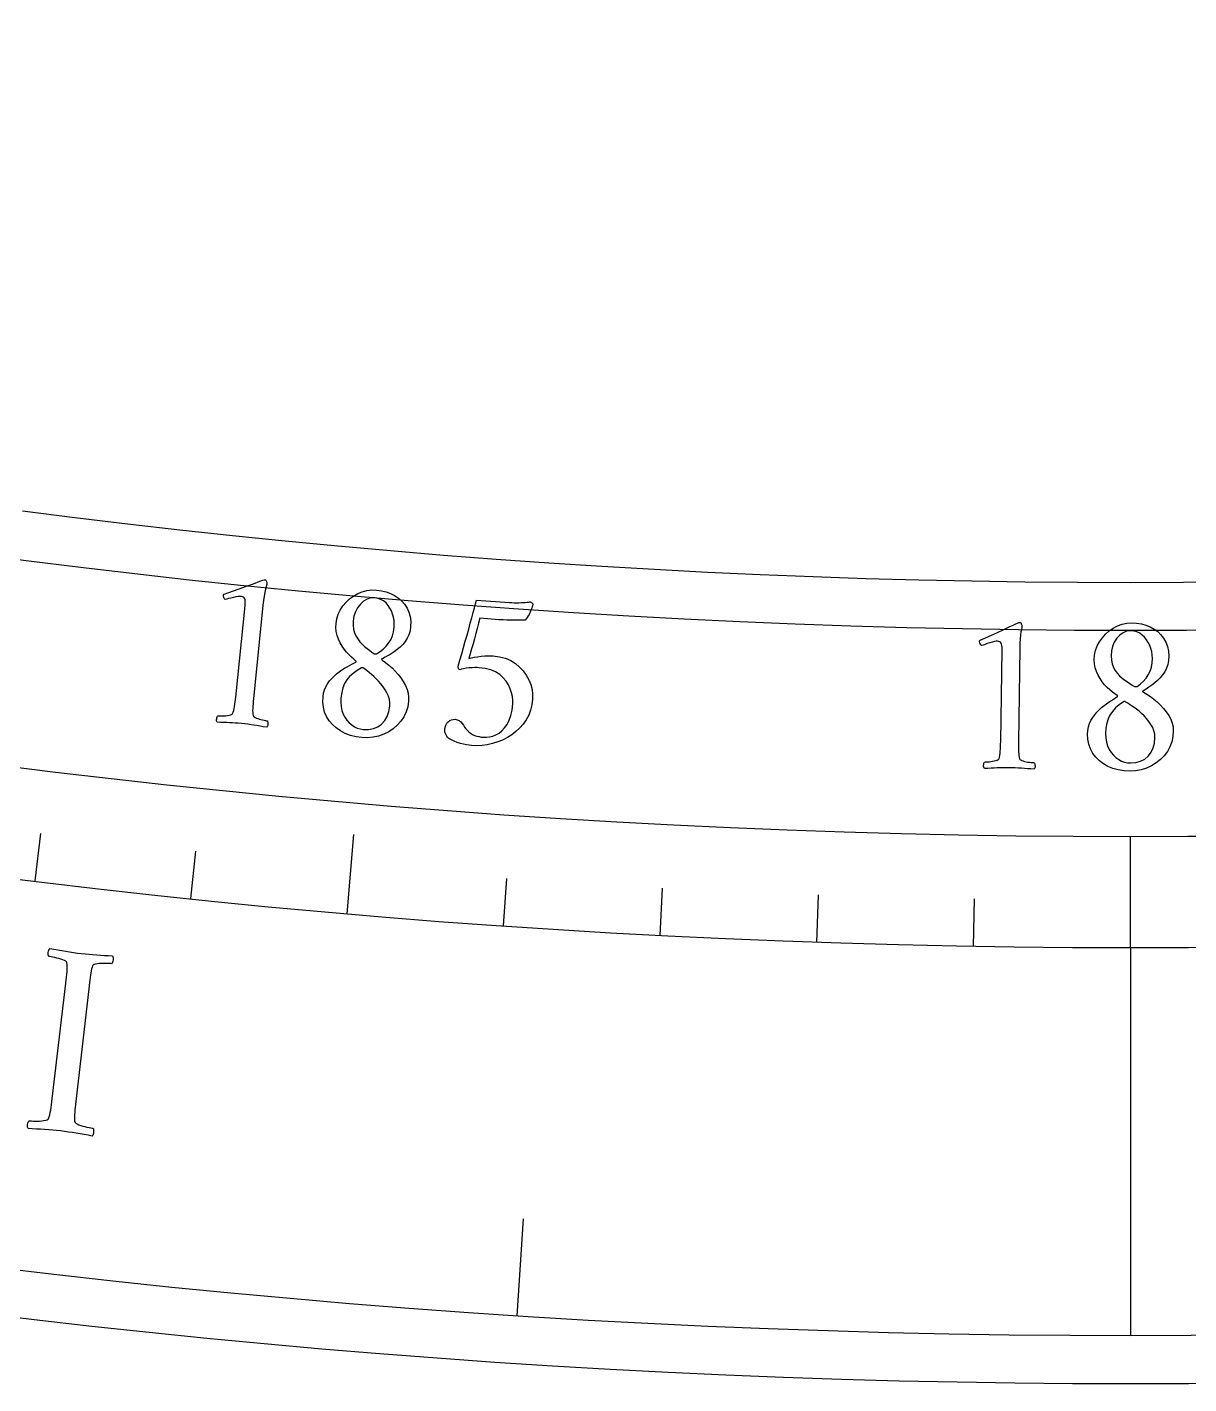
# Model space of a CAD drawing. Header units: millimetres. Extents: x -60 to 60, y -60 to 77.
# Drawn here: x -7.02 to 0.37, y -60 to -51.37 of the extents above; entities that cross this region are included whole.
import ezdxf

# ---------------------------------------------------------------- set-up
doc = ezdxf.new("R2010")
doc.units = ezdxf.units.MM
for name, color, linetype in [('CUT_INNER', 6, 'Continuous'), ('CUT_OUTER', 1, 'Continuous'), ('ENGRAVE', 7, 'Continuous'), ('ENGRAVE_FINE', 8, 'Continuous'), ('TEXT', 5, 'Continuous')]:
    doc.layers.add(name, color=color, linetype=linetype)

msp = doc.modelspace()

# ---------------------------------------------------------------- linework, layer by layer
at = {"layer": 'CUT_INNER'}
msp.add_lwpolyline([(-7.0545, -54.4449), (-6.7203, -54.4871), (-6.3859, -54.5273), (-6.0512, -54.5655), (-5.7163, -54.6016), (-5.3811, -54.6356), (-5.0458, -54.6676), (-4.7103, -54.6976), (-4.3746, -54.7254), (-4.0387, -54.7512), (-3.7027, -54.775), (-3.3665, -54.7967), (-3.0302, -54.8163), (-2.6938, -54.8339), (-2.3573, -54.8494), (-2.0207, -54.8628), (-1.684, -54.8742), (-1.3473, -54.8835), (-1.0105, -54.8907), (-0.6737, -54.8959), (-0.3369, -54.899), (0, -54.9), (0.3369, -54.899), (0.6737, -54.8959)], dxfattribs=at)
at = {"layer": 'CUT_OUTER'}
msp.add_lwpolyline([(0.7363, -59.9955), (0.3682, -59.9989), (0, -60), (-0.3682, -59.9989), (-0.7363, -59.9955), (-1.1044, -59.9898), (-1.4725, -59.9819), (-1.8405, -59.9718), (-2.2084, -59.9593), (-2.5763, -59.9447), (-2.9441, -59.9277), (-3.3117, -59.9085), (-3.6792, -59.8871), (-4.0466, -59.8634), (-4.4139, -59.8374), (-4.7809, -59.8092), (-5.1478, -59.7788), (-5.5145, -59.746), (-5.881, -59.7111), (-6.2473, -59.6739), (-6.6133, -59.6344), (-6.9791, -59.5927), (-7.3446, -59.5488)], dxfattribs=at)
at = {"layer": 'ENGRAVE'}
for points in [[(-4.9875, -57.0078), (-4.9435, -56.5049)], [(0, -57.2256), (0, -56.5187)], [(0, -57.2256), (0, -59.694)]]:
    msp.add_lwpolyline(points, dxfattribs=at)
for radius in [59.694, 57.2256, 57.2256, 56.5187, 55.206]:
    msp.add_circle((0, 0), radius, dxfattribs=at)
at = {"layer": 'ENGRAVE_FINE'}
for points in [[(-6.974, -56.799), (-6.9371, -56.4984)], [(-5.9817, -56.9121), (-5.95, -56.6108)], [(-3.9919, -57.0862), (-3.9707, -56.784)], [(-2.995, -57.1472), (-2.9791, -56.8446)], [(-1.9971, -57.1907), (-1.9866, -56.888)], [(-0.9987, -57.2169), (-0.9934, -56.914)], [(-3.9042, -59.5662), (-3.8638, -58.9504)]]:
    msp.add_lwpolyline(points, dxfattribs=at)
at = {"layer": 'TEXT'}
for points in [[(-5.6964, -55.6291), (-5.6368, -55.0473), (-5.6357, -55.033), (-5.6357, -55.021), (-5.6368, -55.0113), (-5.639, -55.0039), (-5.6423, -54.9983), (-5.647, -54.9941), (-5.653, -54.9913), (-5.6604, -54.9898), (-5.6696, -54.9895), (-5.6811, -54.9904), (-5.6949, -54.9925), (-5.7111, -54.9957), (-5.7274, -54.9993), (-5.7417, -55.0027), (-5.7539, -55.0059), (-5.7641, -55.0088), (-5.7693, -55.0027), (-5.7728, -54.9963), (-5.7745, -54.9895), (-5.7746, -54.9824), (-5.7746, -54.9823), (-5.7746, -54.982), (-5.7745, -54.9815), (-5.7745, -54.9809), (-5.774, -54.9782), (-5.7732, -54.9762), (-5.7722, -54.9747), (-5.7708, -54.9738), (-5.7404, -54.9636), (-5.7102, -54.9532), (-5.6803, -54.9426), (-5.6507, -54.932), (-5.6225, -54.9217), (-5.5968, -54.9124), (-5.5736, -54.904), (-5.5529, -54.8966), (-5.5358, -54.8905), (-5.5234, -54.8861), (-5.5156, -54.8836), (-5.5126, -54.8828), (-5.5096, -54.8831), (-5.5063, -54.8839), (-5.5037, -54.8859), (-5.5017, -54.8889), (-5.5003, -54.8929), (-5.4994, -54.8973), (-5.4986, -54.9013), (-5.4979, -54.9049), (-5.4974, -54.9081), (-5.498, -54.9103), (-5.4998, -54.917), (-5.5028, -54.9281), (-5.5069, -54.9436), (-5.5114, -54.9633), (-5.5156, -54.9868), (-5.5195, -55.0142), (-5.523, -55.0454), (-5.5827, -55.6406), (-5.5843, -55.6565), (-5.5857, -55.6719), (-5.5869, -55.6868), (-5.588, -55.7011), (-5.5887, -55.7145), (-5.5885, -55.7267), (-5.5876, -55.7377), (-5.586, -55.7474), (-5.5838, -55.7513), (-5.5796, -55.7551), (-5.5734, -55.759), (-5.5651, -55.7629), (-5.5556, -55.7666), (-5.5458, -55.7698), (-5.5357, -55.7727), (-5.5252, -55.775), (-5.5154, -55.777), (-5.5071, -55.7785), (-5.5003, -55.7796), (-5.4951, -55.7802), (-5.4935, -55.7839), (-5.4924, -55.7887), (-5.4919, -55.7945), (-5.4919, -55.8014), (-5.4927, -55.8082), (-5.4941, -55.8138), (-5.4963, -55.8183), (-5.4992, -55.8215), (-5.5208, -55.8179), (-5.5415, -55.8145), (-5.5612, -55.8113), (-5.5801, -55.8083), (-5.5989, -55.8054), (-5.6184, -55.8027), (-5.6387, -55.8003), (-5.6598, -55.798), (-5.6801, -55.7961), (-5.6995, -55.7945), (-5.7179, -55.7933), (-5.7355, -55.7925), (-5.7533, -55.7918), (-5.7724, -55.7911), (-5.7928, -55.7904), (-5.8145, -55.7895), (-5.8167, -55.7858), (-5.8179, -55.781), (-5.8182, -55.7752), (-5.8175, -55.7684), (-5.8162, -55.7616), (-5.8146, -55.756), (-5.8126, -55.7516), (-5.8102, -55.7483), (-5.805, -55.7487), (-5.7981, -55.749), (-5.7897, -55.7492), (-5.7797, -55.7492), (-5.7689, -55.749), (-5.7584, -55.7483), (-5.7482, -55.7471), (-5.7382, -55.7453), (-5.7293, -55.7432), (-5.7227, -55.7406), (-5.7183, -55.7376), (-5.7161, -55.7342), (-5.7124, -55.725), (-5.7092, -55.7145), (-5.7064, -55.7026), (-5.704, -55.6893), (-5.7019, -55.6751), (-5.6999, -55.6603), (-5.6981, -55.645), (-5.6964, -55.6291)], [(-4.8, -54.9482), (-4.7687, -54.9525), (-4.7391, -54.9598), (-4.7111, -54.9701), (-4.6848, -54.9834), (-4.6607, -54.9995), (-4.6394, -55.0181), (-4.621, -55.0392), (-4.6055, -55.0629), (-4.5935, -55.089), (-4.5857, -55.1173), (-4.5822, -55.1478), (-4.5829, -55.1807), (-4.5868, -55.2076), (-4.5939, -55.2325), (-4.604, -55.2552), (-4.6174, -55.2759), (-4.6329, -55.2946), (-4.6498, -55.3118), (-4.6678, -55.3273), (-4.6872, -55.3413), (-4.7069, -55.3539), (-4.726, -55.3655), (-4.7446, -55.376), (-4.7627, -55.3854), (-4.7667, -55.3867), (-4.7682, -55.3886), (-4.7671, -55.3911), (-4.7635, -55.3942), (-4.7425, -55.4088), (-4.7219, -55.4253), (-4.7014, -55.4436), (-4.6812, -55.4637), (-4.6621, -55.4851), (-4.6449, -55.5076), (-4.6296, -55.5309), (-4.6162, -55.5553), (-4.6057, -55.5802), (-4.5987, -55.6054), (-4.5954, -55.6308), (-4.5957, -55.6565), (-4.601, -55.6916), (-4.6109, -55.7243), (-4.6256, -55.7549), (-4.6449, -55.7832), (-4.6679, -55.8087), (-4.6938, -55.8309), (-4.7225, -55.8498), (-4.754, -55.8654), (-4.7873, -55.8772), (-4.8215, -55.8847), (-4.8566, -55.8879), (-4.8925, -55.8869), (-4.9305, -55.8817), (-4.9661, -55.8729), (-4.9992, -55.8607), (-5.0299, -55.8449), (-5.0575, -55.8261), (-5.0813, -55.8046), (-5.1014, -55.7805), (-5.1179, -55.7537), (-5.1302, -55.7248), (-5.1381, -55.6942), (-5.1416, -55.662), (-5.1406, -55.6282), (-5.1372, -55.6053), (-5.1313, -55.5837), (-5.1229, -55.5634), (-5.112, -55.5446), (-5.0994, -55.527), (-5.0855, -55.5106), (-5.0705, -55.4954), (-5.0543, -55.4815), (-5.0375, -55.4687), (-5.0207, -55.457), (-5.004, -55.4464), (-4.9872, -55.437), (-4.9712, -55.4285), (-4.9567, -55.4208), (-4.9436, -55.4138), (-4.932, -55.4077), (-4.9296, -55.4058), (-4.9287, -55.4039), (-4.9293, -55.4021), (-4.9313, -55.4004), (-4.9455, -55.3892), (-4.9601, -55.376), (-4.9751, -55.3609), (-4.9907, -55.3438), (-5.0057, -55.325), (-5.0193, -55.3049), (-5.0315, -55.2836), (-5.0423, -55.261), (-5.0508, -55.2374), (-5.0562, -55.2129), (-5.0585, -55.1876), (-5.0576, -55.1615), (-5.0528, -55.1313), (-5.0439, -55.1025), (-5.031, -55.0753), (-5.0142, -55.0495), (-4.9941, -55.0258), (-4.9717, -55.0048), (-4.9468, -54.9866), (-4.9196, -54.9711), (-4.8908, -54.959), (-4.8612, -54.9512), (-4.831, -54.9476), (-4.8, -54.9482)], [(-4.8117, -54.9977), (-4.8365, -54.9985), (-4.86, -55.0053), (-4.882, -55.0183), (-4.9027, -55.0372), (-4.9205, -55.0605), (-4.9341, -55.0864), (-4.9435, -55.115), (-4.9485, -55.1461), (-4.9493, -55.1725), (-4.9466, -55.197), (-4.9406, -55.2197), (-4.9311, -55.2406), (-4.9193, -55.2597), (-4.9061, -55.2772), (-4.8916, -55.293), (-4.8757, -55.3072), (-4.8597, -55.32), (-4.8446, -55.3318), (-4.8306, -55.3426), (-4.8176, -55.3524), (-4.816, -55.3532), (-4.814, -55.3538), (-4.8116, -55.3543), (-4.8089, -55.3546), (-4.8082, -55.3547), (-4.8078, -55.3547), (-4.8075, -55.3548), (-4.8074, -55.3548), (-4.8053, -55.3549), (-4.8033, -55.3548), (-4.8015, -55.3544), (-4.7999, -55.3539), (-4.7777, -55.3401), (-4.7574, -55.3242), (-4.7393, -55.3062), (-4.7231, -55.2862), (-4.7096, -55.2642), (-4.6993, -55.24), (-4.692, -55.2137), (-4.688, -55.1852), (-4.6872, -55.1639), (-4.6886, -55.1428), (-4.6921, -55.1219), (-4.6978, -55.1012), (-4.7054, -55.0813), (-4.7149, -55.0629), (-4.7263, -55.0461), (-4.7395, -55.0307), (-4.7547, -55.0177), (-4.7718, -55.0079), (-4.7908, -55.0012), (-4.8117, -54.9977)], [(-4.0575, -55.3673), (-4.0167, -55.3727), (-3.9794, -55.3826), (-3.9457, -55.3971), (-3.9155, -55.4161), (-3.8889, -55.4385), (-3.8658, -55.4632), (-3.8463, -55.4901), (-3.8303, -55.5193), (-3.8182, -55.5496), (-3.8101, -55.5802), (-3.8061, -55.6109), (-3.8062, -55.6419), (-3.8106, -55.6778), (-3.8189, -55.7117), (-3.8311, -55.7435), (-3.8471, -55.7734), (-3.8663, -55.801), (-3.888, -55.8262), (-3.9121, -55.849), (-3.9386, -55.8694), (-3.9671, -55.8873), (-3.997, -55.9026), (-4.0284, -55.9152), (-4.0611, -55.9252), (-4.0947, -55.9325), (-4.1284, -55.937), (-4.1622, -55.9387), (-4.1963, -55.9375), (-4.2112, -55.9359), (-4.2279, -55.9331), (-4.2462, -55.9291), (-4.2662, -55.9241), (-4.2864, -55.9178), (-4.3056, -55.9105), (-4.3236, -55.902), (-4.3406, -55.8923), (-4.3437, -55.8891), (-4.3474, -55.8844), (-4.3518, -55.8781), (-4.3567, -55.8703), (-4.3613, -55.8617), (-4.3643, -55.853), (-4.3659, -55.8442), (-4.3659, -55.8354), (-4.3636, -55.8207), (-4.3591, -55.8077), (-4.3524, -55.7964), (-4.3435, -55.7867), (-4.3333, -55.779), (-4.3226, -55.7738), (-4.3115, -55.7711), (-4.2999, -55.7707), (-4.286, -55.7733), (-4.2738, -55.7785), (-4.2635, -55.7865), (-4.255, -55.7972), (-4.2473, -55.809), (-4.2394, -55.8201), (-4.2314, -55.8306), (-4.2233, -55.8404), (-4.2131, -55.8508), (-4.2018, -55.8597), (-4.1894, -55.8671), (-4.1758, -55.873), (-4.1617, -55.8776), (-4.1475, -55.8812), (-4.1334, -55.8838), (-4.1193, -55.8853), (-4.0999, -55.8854), (-4.0802, -55.8828), (-4.0602, -55.8775), (-4.0399, -55.8696), (-4.0202, -55.8585), (-4.0018, -55.8438), (-3.9847, -55.8254), (-3.9689, -55.8034), (-3.9554, -55.7774), (-3.9449, -55.7471), (-3.9374, -55.7123), (-3.933, -55.6731), (-3.9328, -55.6499), (-3.9354, -55.626), (-3.9408, -55.6015), (-3.9491, -55.5763), (-3.9605, -55.5515), (-3.9755, -55.5284), (-3.994, -55.5068), (-4.016, -55.4868), (-4.042, -55.4697), (-4.0726, -55.4565), (-4.1077, -55.4474), (-4.1473, -55.4423), (-4.1601, -55.4417), (-4.175, -55.4419), (-4.192, -55.4427), (-4.2111, -55.4442), (-4.2298, -55.4462), (-4.2458, -55.4488), (-4.2591, -55.4518), (-4.2696, -55.4553), (-4.2717, -55.4547), (-4.2737, -55.4533), (-4.2755, -55.4511), (-4.2772, -55.448), (-4.2785, -55.4445), (-4.2794, -55.441), (-4.2798, -55.4374), (-4.2798, -55.4337), (-4.2686, -55.3937), (-4.2574, -55.3538), (-4.2462, -55.3138), (-4.235, -55.2738), (-4.224, -55.2345), (-4.2134, -55.1966), (-4.2032, -55.16), (-4.1934, -55.1248), (-4.1843, -55.0918), (-4.1763, -55.062), (-4.1694, -55.0354), (-4.1636, -55.0119), (-3.9534, -55.0275), (-3.9387, -55.0283), (-3.9238, -55.0288), (-3.9086, -55.029), (-3.8933, -55.0288), (-3.8785, -55.0283), (-3.865, -55.0276), (-3.8527, -55.0267), (-3.8417, -55.0257), (-3.8327, -55.0247), (-3.8262, -55.024), (-3.8223, -55.0236), (-3.821, -55.0234), (-3.8177, -55.0258), (-3.8146, -55.028), (-3.8117, -55.0299), (-3.8092, -55.0317), (-3.807, -55.0335), (-3.8056, -55.0356), (-3.8048, -55.0381), (-3.8047, -55.0409), (-3.8052, -55.044), (-3.8065, -55.0488), (-3.8085, -55.0552), (-3.8114, -55.0634), (-3.8148, -55.0727), (-3.8189, -55.0824), (-3.8236, -55.0925), (-3.8288, -55.103), (-3.8345, -55.1134), (-3.8406, -55.123), (-3.8472, -55.1318), (-3.8541, -55.1399), (-3.8696, -55.1403), (-3.8865, -55.1406), (-3.9049, -55.1408), (-3.9248, -55.1408), (-3.9462, -55.1406), (-3.9695, -55.1399), (-3.9946, -55.1386), (-4.0215, -55.1368), (-4.1414, -55.1279), (-4.1504, -55.1601), (-4.1594, -55.1925), (-4.1682, -55.2252), (-4.177, -55.2582), (-4.1858, -55.2909), (-4.1946, -55.3227), (-4.2035, -55.3537), (-4.2124, -55.3839), (-4.1961, -55.3794), (-4.1776, -55.3756), (-4.1568, -55.3724), (-4.1338, -55.3698), (-4.1109, -55.3679), (-4.0905, -55.3669), (-4.0727, -55.3667), (-4.0575, -55.3673)], [(-0.8263, -55.9139), (-0.8176, -55.3291), (-0.8178, -55.3147), (-0.8189, -55.3028), (-0.8208, -55.2932), (-0.8236, -55.286), (-0.8274, -55.2808), (-0.8325, -55.277), (-0.8387, -55.2747), (-0.8462, -55.2739), (-0.8553, -55.2744), (-0.8667, -55.2763), (-0.8804, -55.2796), (-0.8962, -55.2842), (-0.9121, -55.2892), (-0.9261, -55.2939), (-0.938, -55.2981), (-0.9478, -55.3018), (-0.9535, -55.2963), (-0.9576, -55.2902), (-0.9599, -55.2836), (-0.9606, -55.2764), (-0.9606, -55.2763), (-0.9606, -55.2761), (-0.9606, -55.2756), (-0.9606, -55.2749), (-0.9604, -55.2723), (-0.9598, -55.2701), (-0.9588, -55.2686), (-0.9575, -55.2676), (-0.9281, -55.2547), (-0.899, -55.2417), (-0.8702, -55.2286), (-0.8416, -55.2154), (-0.8144, -55.2027), (-0.7896, -55.1912), (-0.7672, -55.1808), (-0.7472, -55.1716), (-0.7307, -55.1641), (-0.7187, -55.1587), (-0.7112, -55.1554), (-0.7082, -55.1544), (-0.7053, -55.1544), (-0.7019, -55.155), (-0.6991, -55.1567), (-0.6969, -55.1595), (-0.6952, -55.1634), (-0.6939, -55.1677), (-0.6927, -55.1716), (-0.6918, -55.1751), (-0.691, -55.1783), (-0.6914, -55.1805), (-0.6925, -55.1873), (-0.6945, -55.1986), (-0.6973, -55.2145), (-0.7001, -55.2345), (-0.7022, -55.2583), (-0.7037, -55.2859), (-0.7044, -55.3173), (-0.7121, -55.9154), (-0.7122, -55.9314), (-0.7123, -55.9469), (-0.7122, -55.9618), (-0.7121, -55.9761), (-0.7116, -55.9896), (-0.7104, -56.0017), (-0.7085, -56.0126), (-0.706, -56.0221), (-0.7035, -56.0258), (-0.699, -56.0292), (-0.6925, -56.0326), (-0.6839, -56.0357), (-0.6741, -56.0386), (-0.664, -56.041), (-0.6537, -56.0429), (-0.6431, -56.0444), (-0.6331, -56.0454), (-0.6247, -56.0462), (-0.6179, -56.0467), (-0.6126, -56.0469), (-0.6107, -56.0505), (-0.6092, -56.0551), (-0.6082, -56.0608), (-0.6076, -56.0677), (-0.6078, -56.0745), (-0.6087, -56.0803), (-0.6105, -56.0849), (-0.6131, -56.0884), (-0.6349, -56.0867), (-0.6558, -56.0851), (-0.6758, -56.0836), (-0.6948, -56.0822), (-0.7138, -56.081), (-0.7335, -56.0801), (-0.754, -56.0794), (-0.7752, -56.079), (-0.7955, -56.0788), (-0.815, -56.079), (-0.8335, -56.0794), (-0.8511, -56.0801), (-0.8688, -56.081), (-0.8879, -56.0819), (-0.9083, -56.0829), (-0.93, -56.084), (-0.9325, -56.0805), (-0.9341, -56.0758), (-0.9349, -56.07), (-0.9349, -56.0632), (-0.9341, -56.0564), (-0.933, -56.0506), (-0.9314, -56.046), (-0.9293, -56.0426), (-0.9241, -56.0425), (-0.9172, -56.0422), (-0.9088, -56.0416), (-0.8988, -56.0408), (-0.8881, -56.0397), (-0.8777, -56.038), (-0.8676, -56.0359), (-0.8578, -56.0333), (-0.8492, -56.0304), (-0.8428, -56.0273), (-0.8387, -56.0239), (-0.8368, -56.0203), (-0.8339, -56.0108), (-0.8316, -56), (-0.8299, -55.9879), (-0.8287, -55.9745), (-0.8278, -55.9602), (-0.8271, -55.9453), (-0.8266, -55.9299), (-0.8263, -55.9139)], [(0.0073, -55.1574), (0.0388, -55.159), (0.069, -55.1637), (0.0977, -55.1715), (0.1252, -55.1825), (0.1506, -55.1964), (0.1734, -55.2131), (0.1936, -55.2325), (0.2111, -55.2548), (0.2253, -55.2797), (0.2355, -55.3072), (0.2417, -55.3374), (0.2438, -55.3701), (0.2423, -55.3973), (0.2375, -55.4227), (0.2293, -55.4462), (0.2178, -55.4679), (0.2039, -55.488), (0.1887, -55.5065), (0.172, -55.5236), (0.154, -55.5392), (0.1355, -55.5535), (0.1174, -55.5667), (0.0998, -55.5788), (0.0826, -55.5897), (0.0787, -55.5914), (0.0774, -55.5934), (0.0787, -55.5958), (0.0826, -55.5986), (0.1047, -55.6113), (0.1267, -55.6259), (0.1487, -55.6423), (0.1706, -55.6606), (0.1915, -55.6803), (0.2106, -55.7012), (0.2278, -55.7231), (0.2433, -55.7462), (0.256, -55.7701), (0.2651, -55.7946), (0.2707, -55.8196), (0.2726, -55.8453), (0.2704, -55.8806), (0.2633, -55.9142), (0.2514, -55.9459), (0.2346, -55.9757), (0.2139, -56.0032), (0.1901, -56.0275), (0.1631, -56.0489), (0.1331, -56.0671), (0.1009, -56.0818), (0.0675, -56.0922), (0.0329, -56.0985), (-0.003, -56.1006), (-0.0413, -56.0987), (-0.0776, -56.0931), (-0.1116, -56.0838), (-0.1435, -56.0708), (-0.1726, -56.0544), (-0.1983, -56.0351), (-0.2204, -56.0128), (-0.2391, -55.9876), (-0.254, -55.9598), (-0.2645, -55.9301), (-0.2707, -55.8983), (-0.2727, -55.8645), (-0.2713, -55.8414), (-0.2673, -55.8194), (-0.2607, -55.7985), (-0.2516, -55.7787), (-0.2405, -55.7601), (-0.2281, -55.7426), (-0.2145, -55.7261), (-0.1995, -55.7108), (-0.1839, -55.6966), (-0.1682, -55.6836), (-0.1524, -55.6716), (-0.1366, -55.6607), (-0.1214, -55.6508), (-0.1076, -55.6419), (-0.0952, -55.6338), (-0.0841, -55.6267), (-0.0819, -55.6246), (-0.0812, -55.6227), (-0.0819, -55.6209), (-0.0841, -55.6193), (-0.0992, -55.6095), (-0.1149, -55.5976), (-0.1312, -55.5838), (-0.1482, -55.5681), (-0.1648, -55.5507), (-0.1801, -55.5319), (-0.1941, -55.5118), (-0.2068, -55.4902), (-0.2174, -55.4674), (-0.2249, -55.4435), (-0.2293, -55.4185), (-0.2307, -55.3924), (-0.2285, -55.3618), (-0.2222, -55.3324), (-0.2118, -55.3042), (-0.1972, -55.277), (-0.1793, -55.2517), (-0.1588, -55.2288), (-0.1356, -55.2085), (-0.1098, -55.1906), (-0.0822, -55.1761), (-0.0534, -55.1657), (-0.0236, -55.1595), (0.0073, -55.1574)], [(0, -55.2078), (-0.0247, -55.2107), (-0.0474, -55.2196), (-0.0683, -55.2344), (-0.0872, -55.2551), (-0.103, -55.2799), (-0.1143, -55.3069), (-0.1211, -55.3361), (-0.1234, -55.3675), (-0.1218, -55.3939), (-0.1171, -55.4181), (-0.1091, -55.4402), (-0.0978, -55.4601), (-0.0844, -55.4782), (-0.0697, -55.4944), (-0.0539, -55.5089), (-0.0368, -55.5217), (-0.0197, -55.5331), (-0.0037, -55.5435), (0.0112, -55.553), (0.0251, -55.5616), (0.0267, -55.5623), (0.0287, -55.5628), (0.0311, -55.563), (0.0339, -55.5631), (0.0345, -55.5631), (0.035, -55.5631), (0.0353, -55.5631), (0.0354, -55.5631), (0.0375, -55.563), (0.0394, -55.5627), (0.0412, -55.5623), (0.0427, -55.5616), (0.0637, -55.5459), (0.0825, -55.5283), (0.099, -55.5088), (0.1133, -55.4875), (0.1249, -55.4643), (0.1331, -55.4393), (0.138, -55.4125), (0.1396, -55.3838), (0.1385, -55.3625), (0.1353, -55.3416), (0.1299, -55.3211), (0.1225, -55.3009), (0.1132, -55.2818), (0.1021, -55.2643), (0.0893, -55.2485), (0.0747, -55.2344), (0.0585, -55.2227), (0.0406, -55.2144), (0.0211, -55.2094), (0, -55.2078)], [(-4.885, -55.8355), (-4.851, -55.8357), (-4.8201, -55.83), (-4.7924, -55.8184), (-4.7679, -55.801), (-4.7474, -55.7787), (-4.7319, -55.7525), (-4.7213, -55.7222), (-4.7158, -55.6881), (-4.7155, -55.6661), (-4.7184, -55.6446), (-4.7245, -55.6234), (-4.7338, -55.6026), (-4.7453, -55.5825), (-4.758, -55.5634), (-4.7718, -55.5453), (-4.7868, -55.5282), (-4.8023, -55.5123), (-4.8172, -55.4979), (-4.8318, -55.4849), (-4.8459, -55.4733), (-4.8584, -55.4635), (-4.8684, -55.4557), (-4.8758, -55.45), (-4.8806, -55.4465), (-4.8832, -55.4449), (-4.8855, -55.4438), (-4.8875, -55.4431), (-4.8891, -55.4427), (-4.8912, -55.4427), (-4.8929, -55.4428), (-4.8942, -55.4431), (-4.8952, -55.4437), (-4.9243, -55.4603), (-4.9496, -55.4786), (-4.9711, -55.4985), (-4.9888, -55.5201), (-5.0029, -55.544), (-5.0139, -55.571), (-5.0218, -55.601), (-5.0265, -55.6341), (-5.0276, -55.6627), (-5.0256, -55.6894), (-5.0204, -55.7143), (-5.012, -55.7373), (-5.0012, -55.7582), (-4.9885, -55.7767), (-4.9741, -55.7929), (-4.9578, -55.8068), (-4.9404, -55.8181), (-4.9224, -55.8266), (-4.904, -55.8324), (-4.885, -55.8355)], [(0, -56.0488), (0.0339, -56.046), (0.0641, -56.0376), (0.0907, -56.0237), (0.1137, -56.0042), (0.1321, -55.9802), (0.1453, -55.9527), (0.1531, -55.9217), (0.1557, -55.8872), (0.154, -55.8653), (0.1493, -55.8441), (0.1413, -55.8235), (0.1303, -55.8036), (0.1171, -55.7846), (0.1028, -55.7666), (0.0874, -55.7498), (0.071, -55.7341), (0.0542, -55.7196), (0.0381, -55.7066), (0.0224, -55.6949), (0.0074, -55.6845), (-0.006, -55.6758), (-0.0166, -55.669), (-0.0245, -55.664), (-0.0295, -55.6608), (-0.0323, -55.6595), (-0.0347, -55.6586), (-0.0367, -55.6581), (-0.0384, -55.6579), (-0.0404, -55.658), (-0.0421, -55.6582), (-0.0434, -55.6587), (-0.0443, -55.6594), (-0.0719, -55.6785), (-0.0955, -55.6989), (-0.1152, -55.7206), (-0.1309, -55.7436), (-0.1429, -55.7687), (-0.1515, -55.7965), (-0.1568, -55.8271), (-0.1586, -55.8605), (-0.1572, -55.8891), (-0.1528, -55.9155), (-0.1454, -55.9398), (-0.1351, -55.962), (-0.1225, -55.9819), (-0.1083, -55.9993), (-0.0925, -56.0141), (-0.0751, -56.0265), (-0.0567, -56.0363), (-0.0381, -56.0432), (-0.0192, -56.0474), (0, -56.0488)], [(-6.6797, -57.2613), (-6.6546, -57.2641), (-6.6298, -57.2664), (-6.6053, -57.2684), (-6.5811, -57.27), (-6.5567, -57.2715), (-6.5319, -57.2732), (-6.5064, -57.275), (-6.4805, -57.277), (-6.478, -57.2816), (-6.4766, -57.2873), (-6.4763, -57.2943), (-6.4772, -57.3024), (-6.4788, -57.3105), (-6.4809, -57.3172), (-6.4833, -57.3225), (-6.4861, -57.3265), (-6.4924, -57.3259), (-6.501, -57.3255), (-6.5117, -57.3251), (-6.5247, -57.3248), (-6.5386, -57.3247), (-6.5521, -57.325), (-6.5652, -57.3257), (-6.5779, -57.3267), (-6.5891, -57.3285), (-6.5978, -57.3312), (-6.604, -57.3348), (-6.6076, -57.3394), (-6.611, -57.3486), (-6.6141, -57.3592), (-6.6167, -57.3712), (-6.619, -57.3846), (-6.621, -57.399), (-6.6231, -57.4141), (-6.625, -57.4299), (-6.627, -57.4463), (-6.6273, -57.4489), (-6.6276, -57.4516), (-6.6279, -57.4542), (-6.6282, -57.4569), (-6.6285, -57.4595), (-6.6288, -57.4622), (-6.6291, -57.4648), (-6.6294, -57.4675), (-6.7143, -58.2035), (-6.7147, -58.2061), (-6.715, -58.2088), (-6.7153, -58.2114), (-6.7156, -58.2141), (-6.7159, -58.2167), (-6.7162, -58.2194), (-6.7165, -58.222), (-6.7168, -58.2247), (-6.7186, -58.2411), (-6.7203, -58.2567), (-6.7217, -58.2716), (-6.7229, -58.2857), (-6.7237, -58.2988), (-6.7238, -58.3108), (-6.7232, -58.3217), (-6.7219, -58.3314), (-6.7193, -58.3361), (-6.714, -58.3408), (-6.706, -58.3456), (-6.6954, -58.3506), (-6.6831, -58.3553), (-6.6703, -58.3595), (-6.6571, -58.3632), (-6.6433, -58.3663), (-6.6303, -58.369), (-6.6195, -58.371), (-6.611, -58.3725), (-6.6045, -58.3734), (-6.6026, -58.3779), (-6.6014, -58.3836), (-6.6009, -58.3906), (-6.6011, -58.3988), (-6.6021, -58.407), (-6.6039, -58.4137), (-6.6066, -58.419), (-6.6101, -58.4229), (-6.6363, -58.4182), (-6.6619, -58.4136), (-6.687, -58.4092), (-6.7115, -58.405), (-6.736, -58.401), (-6.7608, -58.3973), (-6.7859, -58.3939), (-6.8115, -58.3908), (-6.8365, -58.388), (-6.8617, -58.3856), (-6.8872, -58.3834), (-6.9129, -58.3815), (-6.939, -58.3798), (-6.9652, -58.3782), (-6.9917, -58.3767), (-7.0184, -58.3752), (-7.0209, -58.3707), (-7.0223, -58.3649), (-7.0225, -58.3579), (-7.0216, -58.3498), (-7.0199, -58.3417), (-7.0178, -58.335), (-7.0153, -58.3297), (-7.0124, -58.3258), (-7.006, -58.3264), (-6.9973, -58.327), (-6.9863, -58.3274), (-6.9731, -58.3279), (-6.9589, -58.3279), (-6.945, -58.3274), (-6.9313, -58.3263), (-6.9179, -58.3246), (-6.9061, -58.3223), (-6.8973, -58.3194), (-6.8914, -58.316), (-6.8885, -58.312), (-6.884, -58.301), (-6.8801, -58.2884), (-6.8768, -58.2741), (-6.8741, -58.2582), (-6.8717, -58.2412), (-6.8693, -58.2234), (-6.867, -58.205), (-6.8647, -58.186), (-6.7779, -57.4501), (-6.7757, -57.431), (-6.7736, -57.4124), (-6.7718, -57.3943), (-6.7701, -57.3768), (-6.769, -57.3603), (-6.7688, -57.3454), (-6.7696, -57.3321), (-6.7714, -57.3203), (-6.7731, -57.3151), (-6.7779, -57.3101), (-6.7857, -57.3055), (-6.7965, -57.3012), (-6.809, -57.2972), (-6.8219, -57.2935), (-6.8351, -57.2901), (-6.8487, -57.287), (-6.8614, -57.2843), (-6.8719, -57.2822), (-6.8804, -57.2807), (-6.8867, -57.2797), (-6.8885, -57.2753), (-6.8896, -57.2695), (-6.8901, -57.2625), (-6.8898, -57.2543), (-6.8887, -57.2462), (-6.8869, -57.2394), (-6.8842, -57.2342), (-6.8807, -57.2303), (-6.8549, -57.2344), (-6.8292, -57.2385), (-6.8038, -57.2427), (-6.7786, -57.247), (-6.7536, -57.2511), (-6.7288, -57.2549), (-6.7042, -57.2583), (-6.6797, -57.2613)]]:
    msp.add_lwpolyline(points, close=True, dxfattribs=at)

doc.saveas('drawing.dxf')
